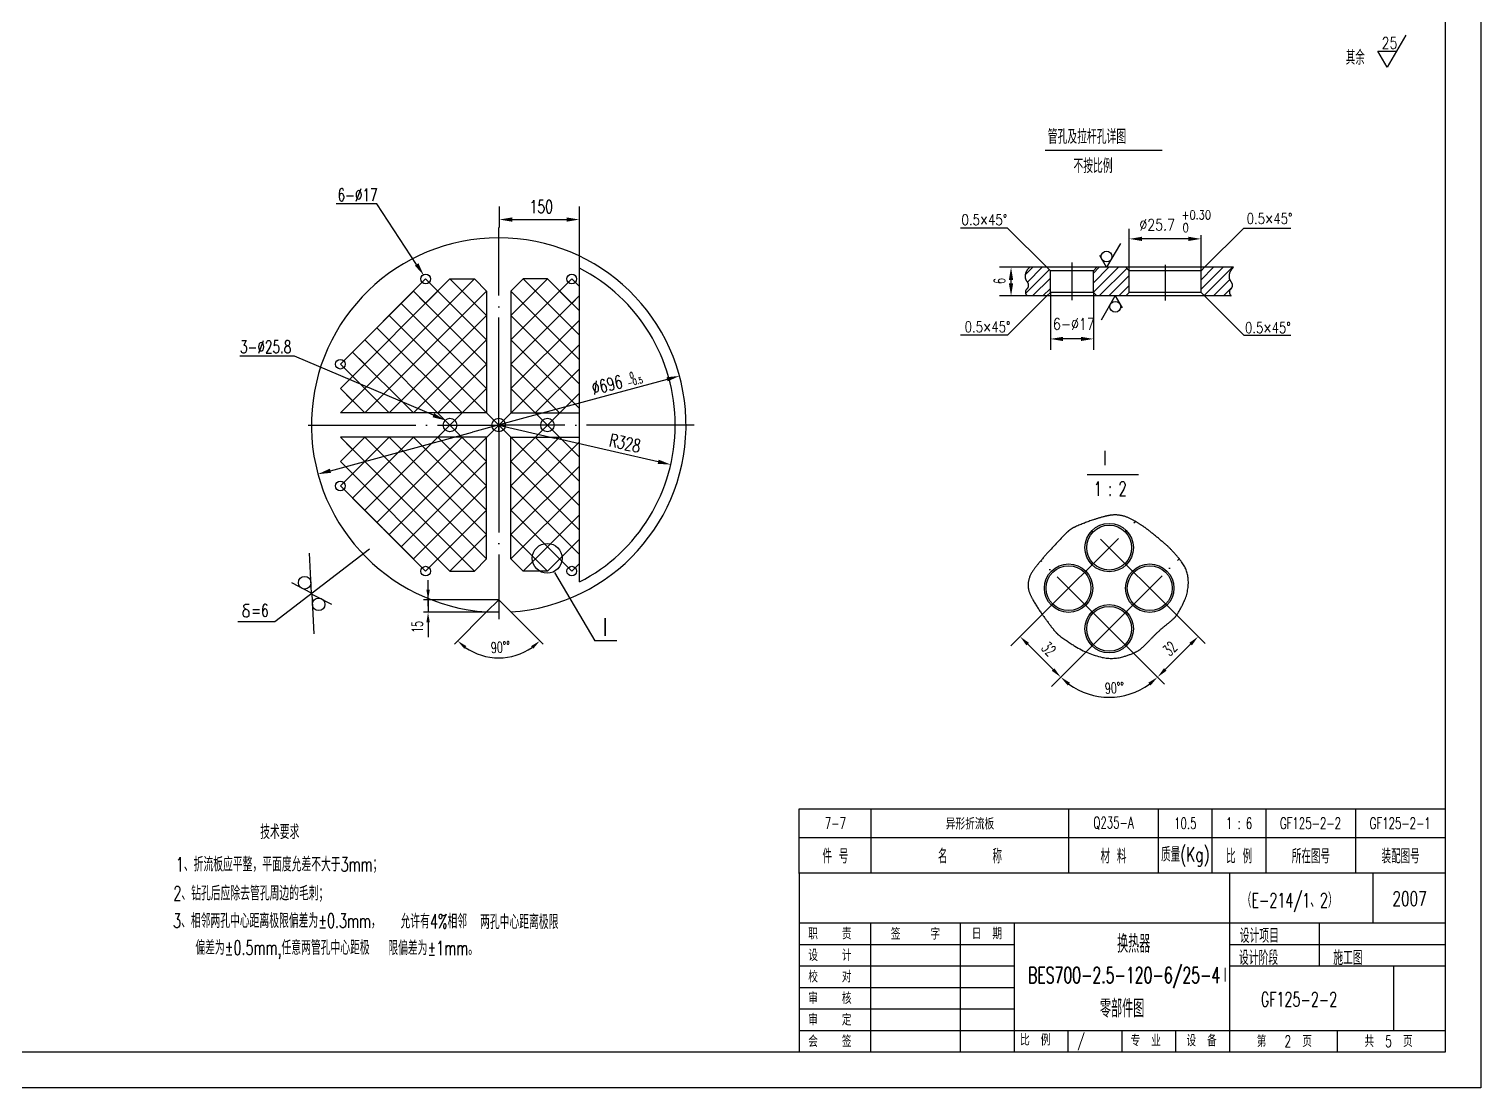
# Model space of a CAD drawing. Extents: x -187 to 2440, y 126 to 1474.
# Drawn here: x 2017.5 to 2422.1, y 879.6 to 1174.9 of the extents above; entities that cross this region are included whole.
import ezdxf
from ezdxf.enums import TextEntityAlignment as Align

# ---------------------------------------------------------------- set-up
doc = ezdxf.new("R2010")
doc.units = 0
doc.header["$MEASUREMENT"] = 0
doc.linetypes.add('DASHDOT-M', pattern=[36, 30, -3, 0, -3])
doc.linetypes.add('DIVIDE-M', pattern=[39, 30, -3, 0, -3, 0, -3])
doc.layers.get('0').update_dxf_attribs({"linetype": 'CONTINUOUS'})
for name, color, linetype in [('CDR_DWG1', 4, 'CONTINUOUS'), ('CDR_DWG2', 2, 'CONTINUOUS'), ('CDR_DWG3', 1, 'DASHDOT-M'), ('CDR_DWG4', 3, 'DIVIDE-M')]:
    doc.layers.add(name, color=color, linetype=linetype)
doc.styles.add('HZ', font='ROMANS', dxfattribs={"width": 0.7, "bigfont": 'HZ'})

msp = doc.modelspace()

# ---------------------------------------------------------------- linework, layer by layer
for p, q in [((2422.11, 1473.62), (2422.11, 879.62)), ((2401.14, 1173.15), (2395.99, 1164.22)), ((2395.99, 1164.22), (2393.41, 1168.69)), ((2393.41, 1168.69), (2398.57, 1168.69)), ((2114.41, 1126.13), (2103.14, 1126.13)), ((2125.53, 1109.24), (2114.41, 1126.13)), ((2148.6, 1119.57), (2148.6, 1125.36)), ((2170.9, 1108.22), (2170.9, 1125.36)), ((2152.2, 1121.76), (2167.3, 1121.76)), ((2290.16, 1119.4), (2277.11, 1119.4)), ((2301.11, 1108.45), (2290.16, 1119.4)), ((2324.11, 1107.45), (2324.11, 1119.13)), ((2344.11, 1107.45), (2344.11, 1117.44)), ((2345.11, 1108.45), (2356.05, 1119.4)), ((2356.05, 1119.4), (2369.1, 1119.4)), ((2321.63, 1115.12), (2317.78, 1108.45)), ((2340.61, 1116.37), (2327.61, 1116.37)), ((2317.78, 1108.45), (2315.86, 1111.78)), ((2104.27, 1067.86), (2141.61, 1105.19)), ((2104.27, 1074.64), (2134.82, 1105.19)), ((2104.27, 1081.43), (2128.03, 1105.19)), ((2145, 1088.22), (2128.03, 1105.19)), ((2128.03, 1098.4), (2134.82, 1105.19)), ((2145, 1095.01), (2134.82, 1105.19)), ((2145, 1101.8), (2141.61, 1105.19)), ((2151.79, 1088.22), (2168.76, 1105.19)), ((2151.79, 1095.01), (2161.97, 1105.19)), ((2151.79, 1101.8), (2155.19, 1105.19)), ((2170.9, 1089.48), (2155.19, 1105.19)), ((2170.9, 1096.27), (2161.97, 1105.19)), ((2168.76, 1098.4), (2161.97, 1105.19)), ((2170.9, 1103.06), (2168.76, 1105.19)), ((2296.32, 1108.45), (2287.96, 1108.45)), ((2291.16, 1103.95), (2291.16, 1104.95)), ((2297.2, 1108.45), (2295.11, 1106.36)), ((2301.81, 1107.75), (2295.22, 1101.16)), ((2299.85, 1108.45), (2295.73, 1104.33)), ((2302.11, 1105.4), (2297.16, 1100.45)), ((2321.07, 1108.45), (2314.07, 1101.45)), ((2318.42, 1108.45), (2314.11, 1104.14)), ((2315.76, 1108.45), (2314.11, 1106.79)), ((2323.41, 1108.14), (2315.72, 1100.45)), ((2324.11, 1106.19), (2318.37, 1100.45)), ((2347.58, 1108.45), (2344.11, 1104.97)), ((2350.24, 1108.45), (2344.11, 1102.32)), ((2352.89, 1108.45), (2345, 1100.56)), ((2352.1, 1105.01), (2347.54, 1100.45)), ((2111.06, 1067.86), (2145, 1101.8)), ((2145, 1081.43), (2124.64, 1101.8)), ((2124.64, 1101.8), (2128.03, 1098.4)), ((2170.9, 1082.69), (2151.79, 1101.8)), ((2151.79, 1081.43), (2170.9, 1100.54)), ((2170.9, 1100.54), (2168.76, 1098.4)), ((2302.11, 1102.57), (2299.99, 1100.45)), ((2302.11, 1101.45), (2301.11, 1100.45)), ((2302.11, 1101.45), (2302.11, 1085.48)), ((2314.11, 1101.45), (2314.11, 1085.48)), ((2324.11, 1103.36), (2321.2, 1100.45)), ((2352.54, 1102.62), (2350.37, 1100.45)), ((2145, 1074.64), (2121.24, 1098.4)), ((2295.67, 1100.45), (2287.96, 1100.45)), ((2301.11, 1100.45), (2290.16, 1089.51)), ((2316.36, 1093.78), (2320.21, 1100.45)), ((2320.21, 1100.45), (2322.13, 1097.12)), ((2345.11, 1100.45), (2356.05, 1089.51)), ((2148.4, 1064.46), (2117.85, 1095.01)), ((2117.85, 1067.86), (2145, 1095.01)), ((2170.9, 1075.9), (2151.79, 1095.01)), ((2151.79, 1074.64), (2170.9, 1093.75)), ((2138.22, 1067.86), (2114.46, 1091.61)), ((2290.16, 1089.51), (2277.11, 1089.51)), ((2310.61, 1088.48), (2305.61, 1088.48)), ((2356.05, 1089.51), (2369.1, 1089.51)), ((2124.64, 1067.86), (2107.67, 1084.83)), ((2111.06, 1081.43), (2107.67, 1084.83)), ((2134.82, 1064.46), (2111.06, 1088.22)), ((2124.64, 1067.86), (2145, 1088.22)), ((2148.4, 1064.46), (2170.9, 1086.96)), ((2170.9, 1069.11), (2151.79, 1088.22)), ((2091.45, 1083.66), (2076.26, 1083.66)), ((2130.18, 1067.2), (2091.45, 1083.66)), ((2117.85, 1067.86), (2104.27, 1081.43)), ((2104.27, 1074.64), (2111.06, 1081.43)), ((2131.43, 1067.86), (2145, 1081.43)), ((2165.37, 1067.86), (2151.79, 1081.43)), ((2195.3, 1077.21), (2155.72, 1066.45)), ((2158.58, 1067.86), (2170.9, 1080.17)), ((2111.06, 1067.86), (2104.27, 1074.64)), ((2107.67, 1071.25), (2104.27, 1074.64)), ((2134.82, 1064.46), (2145, 1074.64)), ((2161.97, 1064.46), (2151.79, 1074.64)), ((2161.97, 1064.46), (2170.9, 1073.39)), ((2104.27, 1067.86), (2107.67, 1071.25)), ((2134.82, 1064.46), (2111.06, 1040.7)), ((2148.4, 1064.46), (2117.85, 1033.91)), ((2134.82, 1064.46), (2145, 1054.28)), ((2155.72, 1066.45), (2141.08, 1062.47)), ((2146.6, 1064.46), (2150.2, 1064.46)), ((2148.4, 1064.46), (2164.08, 1060.85)), ((2148.4, 1064.46), (2170.9, 1041.96)), ((2161.97, 1064.46), (2151.79, 1054.28)), ((2161.97, 1064.46), (2170.9, 1055.54)), ((2101.5, 1051.72), (2141.08, 1062.47)), ((2104.27, 1061.07), (2141.61, 1023.73)), ((2117.85, 1061.07), (2104.27, 1047.49)), ((2111.06, 1061.07), (2104.27, 1054.28)), ((2104.27, 1061.07), (2107.67, 1057.67)), ((2124.64, 1061.07), (2107.67, 1044.1)), ((2111.06, 1061.07), (2145, 1027.13)), ((2138.22, 1061.07), (2114.46, 1037.31)), ((2117.85, 1061.07), (2145, 1033.91)), ((2124.64, 1061.07), (2145, 1040.7)), ((2131.43, 1061.07), (2145, 1047.49)), ((2165.37, 1061.07), (2151.79, 1047.49)), ((2158.58, 1061.07), (2170.9, 1048.75)), ((2180.66, 1057.04), (2164.08, 1060.85)), ((2107.67, 1057.67), (2104.27, 1054.28)), ((2170.9, 1059.81), (2151.79, 1040.7)), ((2192.84, 1054.23), (2180.66, 1057.04)), ((2104.27, 1054.28), (2134.82, 1023.73)), ((2104.27, 1054.28), (2111.06, 1047.49)), ((2145, 1054.28), (2121.24, 1030.52)), ((2151.79, 1054.28), (2170.9, 1035.17)), ((2170.9, 1053.02), (2151.79, 1033.91)), ((2104.27, 1047.49), (2128.03, 1023.73)), ((2111.06, 1047.49), (2107.67, 1044.1)), ((2145, 1047.49), (2124.64, 1027.13)), ((2151.79, 1047.49), (2170.9, 1028.39)), ((2170.9, 1046.23), (2151.79, 1027.13)), ((2145, 1040.7), (2128.03, 1023.73)), ((2151.79, 1040.7), (2168.76, 1023.73)), ((2170.9, 1039.44), (2155.19, 1023.73)), ((2145, 1033.91), (2134.82, 1023.73)), ((2151.79, 1033.91), (2161.97, 1023.73)), ((2170.9, 1032.66), (2161.97, 1023.73)), ((2112.42, 1029.88), (2086.03, 1009.59)), ((2096.26, 1017.62), (2095.65, 1028.76)), ((2124.64, 1027.13), (2128.03, 1030.52)), ((2128.03, 1030.52), (2134.82, 1023.73)), ((2168.76, 1030.52), (2161.97, 1023.73)), ((2170.9, 1028.39), (2168.76, 1030.52)), ((2145, 1027.13), (2141.61, 1023.73)), ((2141.61, 1023.73), (2145, 1027.13)), ((2151.79, 1027.13), (2155.19, 1023.73)), ((2155.19, 1023.73), (2151.79, 1027.13)), ((2170.9, 1025.87), (2168.76, 1023.73)), ((2096.26, 1017.62), (2090.73, 1020.43)), ((2128.71, 1014), (2128.71, 1021.25)), ((2163.97, 1023.31), (2175.16, 1004.29)), ((2096.28, 1017.35), (2101.81, 1014.54)), ((2096.28, 1017.35), (2096.89, 1006.21)), ((2148.4, 1015.74), (2127.46, 1015.74)), ((2128.71, 1015.74), (2128.71, 1012.26)), ((2077.16, 1012.42), (2077.07, 1012.19)), ((2077.07, 1012.19), (2077.12, 1011.66)), ((2077.12, 1011.66), (2077.14, 1011.48)), ((2077.14, 1011.48), (2077.32, 1011.26)), ((2077.29, 1012.65), (2077.16, 1012.42)), ((2077.52, 1012.83), (2077.29, 1012.65)), ((2077.39, 1013.78), (2077.4, 1014.13)), ((2077.52, 1013.45), (2077.39, 1013.78)), ((2077.4, 1014.13), (2077.53, 1014.32)), ((2077.75, 1013.23), (2077.52, 1013.45)), ((2077.66, 1012.99), (2077.52, 1012.83)), ((2077.53, 1014.32), (2077.82, 1014.51)), ((2078.01, 1013.07), (2077.66, 1012.99)), ((2078.06, 1013.06), (2077.75, 1013.23)), ((2077.82, 1014.51), (2078.06, 1014.54)), ((2078.06, 1014.54), (2078.9, 1014.54)), ((2078.28, 1012.95), (2078.06, 1013.06)), ((2078.47, 1012.83), (2078.28, 1012.95)), ((2078.67, 1012.66), (2078.47, 1012.83)), ((2078.84, 1012.42), (2078.67, 1012.66)), ((2078.87, 1012.1), (2078.84, 1012.42)), ((2078.84, 1011.4), (2078.87, 1012.1)), ((2136.8, 1012.26), (2127.46, 1012.26)), ((2145.03, 1012.37), (2136.05, 1003.39)), ((2148.4, 1012.26), (2136.8, 1012.26)), ((2151.77, 1012.37), (2160.74, 1003.39)), ((2300.7, 1012.49), (2291.1, 1002.89)), ((2336.58, 1012.21), (2345.27, 1003.52)), ((2086.03, 1009.59), (2075.69, 1009.59)), ((2077.32, 1011.26), (2077.58, 1011.09)), ((2077.58, 1011.09), (2077.95, 1010.97)), ((2077.95, 1010.97), (2078.32, 1011.01)), ((2078.32, 1011.01), (2078.62, 1011.13)), ((2078.62, 1011.13), (2078.84, 1011.4)), ((2128.71, 1009.46), (2128.71, 1005.34)), ((2181.3, 1004.29), (2175.16, 1004.29)), ((2302.88, 996.29), (2295.81, 1003.36)), ((2312.02, 1001.18), (2302.41, 991.58)), ((2325.27, 1000.89), (2333.96, 992.2)), ((2334.13, 996.31), (2341.2, 1003.38)), ((2232.11, 949.44), (2412.22, 949.44)), ((2232.11, 939.65), (2412.11, 939.65)), ((2392.1, 925.65), (2392.1, 939.65)), ((2232.1, 925.65), (2412.1, 925.65)), ((2252.1, 889.65), (2252.1, 925.65)), ((2277.1, 889.65), (2277.1, 925.65)), ((2292.1, 889.65), (2292.1, 925.65)), ((2377.1, 913.65), (2377.1, 925.65)), ((2232.1, 919.65), (2292.1, 919.65)), ((2352.1, 919.65), (2412.1, 919.65)), ((2232.1, 913.65), (2292.1, 913.65)), ((2352.1, 913.65), (2412.1, 913.65)), ((2397.73, 913.65), (2397.73, 895.65)), ((2232.1, 907.65), (2292.1, 907.65)), ((2232.1, 901.65), (2292.1, 901.65)), ((2232.1, 895.65), (2412.1, 895.65)), ((2307.1, 889.65), (2307.1, 895.65)), ((2322.1, 889.65), (2322.1, 895.65)), ((2337.1, 889.65), (2337.1, 895.65)), ((2382.1, 889.65), (2382.1, 895.65)), ((2422.11, 879.62), (1581.11, 879.62))]:
    msp.add_line(p, q)
for centre, radius in [((2317.78, 1111.45), 1.5), ((2320.21, 1097.45), 1.5), ((2161.91, 1027.31), 4.15), ((2094.31, 1020.5), 1.75), ((2098.23, 1014.47), 1.75)]:
    msp.add_circle(centre, radius)
for centre, radius, start, end in [((2148.4, 1015.74), 16.21, 234.91, 305.09), ((2318.5, 1007.66), 19.08, 234.0169, 305.9831)]:
    msp.add_arc(centre, radius, start, end)
for points in [[(2152.2, 1121.16), (2152.2, 1122.36), (2148.6, 1121.76)], [(2167.3, 1121.16), (2167.3, 1122.36), (2170.9, 1121.76)], [(2327.61, 1116.96), (2327.61, 1115.79), (2324.11, 1116.37)], [(2340.61, 1116.96), (2340.61, 1115.79), (2344.11, 1116.37)], [(2126.03, 1109.57), (2125.03, 1108.91), (2127.51, 1106.23)], [(2290.57, 1104.95), (2291.74, 1104.95), (2291.16, 1108.45)], [(2290.57, 1103.95), (2291.74, 1103.95), (2291.16, 1100.45)], [(2305.61, 1089.06), (2305.61, 1087.89), (2302.11, 1088.48)], [(2310.61, 1089.06), (2310.61, 1087.89), (2314.11, 1088.48)], [(2195.45, 1076.63), (2195.14, 1077.79), (2198.77, 1078.15)], [(2130.42, 1067.75), (2129.95, 1066.64), (2133.5, 1065.79)], [(2101.66, 1051.14), (2101.34, 1052.3), (2098.02, 1050.77)], [(2192.97, 1054.82), (2192.7, 1053.65), (2196.34, 1053.43)], [(2128.25, 1018.54), (2129.18, 1018.54), (2128.71, 1015.74)], [(2128.25, 1009.46), (2129.18, 1009.46), (2128.71, 1012.26)], [(2138.78, 1002.12), (2139.38, 1002.83), (2136.94, 1004.28)], [(2157.42, 1002.83), (2158.02, 1002.12), (2159.86, 1004.28)], [(2296.17, 1003.72), (2295.46, 1003.01), (2293.69, 1005.48)], [(2340.84, 1003.73), (2341.55, 1003.02), (2343.32, 1005.5)], [(2303.24, 996.64), (2302.53, 995.94), (2305.01, 994.17)], [(2333.77, 996.66), (2334.48, 995.95), (2332, 994.18)], [(2306.96, 991.84), (2307.61, 992.6), (2305.01, 994.17)], [(2329.39, 992.6), (2330.04, 991.84), (2331.99, 994.17)]]:
    msp.add_solid(points)
at = {"layer": 'CDR_DWG1'}
for p, q in [((2412.11, 1463.62), (2412.11, 889.62)), ((2134.82, 1105.19), (2141.61, 1105.19)), ((2141.61, 1105.19), (2145, 1101.8)), ((2155.19, 1105.19), (2151.79, 1101.8)), ((2161.97, 1105.19), (2155.19, 1105.19)), ((2170.9, 1020.71), (2170.9, 1108.22)), ((2301.56, 1108.45), (2296.32, 1108.45)), ((2302.11, 1107.45), (2301.11, 1108.45)), ((2314.65, 1108.45), (2301.56, 1108.45)), ((2302.11, 1101.45), (2302.11, 1107.45)), ((2314.11, 1107.45), (2302.11, 1107.45)), ((2314.11, 1107.45), (2315.11, 1108.45)), ((2314.11, 1101.45), (2314.11, 1107.45)), ((2323.56, 1108.45), (2314.65, 1108.45)), ((2324.11, 1107.45), (2323.11, 1108.45)), ((2344.65, 1108.45), (2323.56, 1108.45)), ((2344.11, 1107.45), (2324.11, 1107.45)), ((2324.11, 1101.45), (2324.11, 1107.45)), ((2344.11, 1107.45), (2345.11, 1108.45)), ((2344.11, 1101.45), (2344.11, 1107.45)), ((2353.15, 1108.45), (2344.65, 1108.45)), ((2107.67, 1084.83), (2124.64, 1101.8)), ((2145, 1101.8), (2145, 1067.86)), ((2151.79, 1101.8), (2151.79, 1067.86)), ((2314.11, 1101.45), (2302.11, 1101.45)), ((2314.11, 1101.45), (2315.11, 1100.45)), ((2324.11, 1101.45), (2323.11, 1100.45)), ((2344.11, 1101.45), (2324.11, 1101.45)), ((2344.11, 1101.45), (2345.11, 1100.45)), ((2352.5, 1100.45), (2295.67, 1100.45)), ((2145, 1067.86), (2104.27, 1067.86)), ((2151.79, 1067.86), (2170.9, 1067.86)), ((2145, 1061.07), (2104.27, 1061.07)), ((2145, 1027.13), (2145, 1061.07)), ((2151.79, 1027.13), (2151.79, 1061.07)), ((2151.79, 1061.07), (2170.9, 1061.07)), ((2107.67, 1044.1), (2124.64, 1027.13)), ((2134.82, 1023.73), (2141.61, 1023.73)), ((2161.97, 1023.73), (2155.19, 1023.73)), ((2148.4, 1015.74), (2145.03, 1012.37)), ((2148.4, 1015.74), (2151.77, 1012.37)), ((2232.11, 957.44), (2412.22, 957.44)), ((2232.11, 939.44), (2232.11, 957.44)), ((2252.22, 939.44), (2252.22, 957.44)), ((2307.22, 939.44), (2307.22, 957.44)), ((2332.22, 939.44), (2332.22, 957.44)), ((2347.22, 939.44), (2347.22, 957.44)), ((2362.22, 939.44), (2362.22, 957.44)), ((2387.22, 939.44), (2387.22, 957.44)), ((2232.11, 939.65), (2232.11, 889.62)), ((2232.11, 939.65), (2412.11, 939.65)), ((2352.1, 889.65), (2352.1, 939.65)), ((2352.1, 889.65), (2352.1, 939.65)), ((2412.11, 889.62), (1606.11, 889.62))]:
    msp.add_line(p, q, dxfattribs=at)
for centre, radius in [((2128.03, 1105.19), 1.35), ((2168.76, 1105.19), 1.35), ((2104.27, 1081.43), 1.35), ((2134.82, 1064.46), 1.88), ((2148.4, 1064.46), 1.88), ((2161.97, 1064.46), 1.88), ((2104.27, 1047.49), 1.35), ((2318.5, 1030.29), 6.75), ((2318.5, 1030.29), 6.25), ((2128.03, 1023.73), 1.35), ((2168.76, 1023.73), 1.35), ((2307.19, 1018.98), 6.75), ((2307.19, 1018.98), 6.25), ((2329.81, 1018.98), 6.75), ((2329.81, 1018.98), 6.25), ((2318.5, 1007.66), 6.75), ((2318.5, 1007.66), 6.25)]:
    msp.add_circle(centre, radius, dxfattribs=at)
for radius, start, end in [(52.2, 273.6976, 266.3024), (49.2, 297.2141, 62.7859)]:
    msp.add_arc((2148.4, 1064.46), radius, start, end, dxfattribs=at)
at = {"layer": 'CDR_DWG2'}
for p, q in [((2300.68, 1141.14), (2333.3, 1141.14)), ((2312.41, 1050.68), (2326.65, 1050.68))]:
    msp.add_line(p, q, dxfattribs=at)
at = {"layer": 'CDR_DWG3', "linetype": 'DASHDOT-M'}
for p, q in [((2148.4, 1064.46), (2148.4, 1119.57)), ((2308.11, 1109.83), (2308.11, 1099.27)), ((2334.11, 1109.09), (2334.11, 1099.18)), ((2095.28, 1064.46), (2148.4, 1064.46)), ((2148.4, 1062.66), (2148.4, 1066.26)), ((2148.4, 1064.46), (2148.4, 1010.35)), ((2202.88, 1064.46), (2148.4, 1064.46)), ((2299.86, 1011.65), (2325.8, 1037.6)), ((2337.33, 1011.46), (2311.64, 1037.15)), ((2325.27, 1000.89), (2299.48, 1026.68)), ((2312.02, 1001.18), (2338.01, 1027.18))]:
    msp.add_line(p, q, dxfattribs=at)
at = {"layer": 'CDR_DWG4', "linetype": 'DIVIDE-M'}
for centre, radius, start, end in [((2298.12, 1105.88), 3.05, 153.1382, 177.7795), ((2297.26, 1105.91), 2.18, 177.7795, 222.5853), ((2299.05, 1105.4), 4.09, 131.9149, 153.1382), ((2354.09, 1105.91), 2.18, 177.7795, 222.5853), ((2354.95, 1105.88), 3.05, 153.1382, 177.7795), ((2355.88, 1105.4), 4.09, 131.9149, 153.1382), ((2296.1, 1101.58), 0.944, 127.5667, 175.6858), ((2296.46, 1101.56), 1.3, 175.6858, 203.0118), ((2296.92, 1101.75), 1.8, 203.0118, 226.171), ((2294.72, 1103.38), 1.32, 307.5667, 347.8931), ((2294.54, 1103.42), 1.5, 347.8931, 42.5853), ((2352.93, 1101.58), 0.944, 127.5667, 175.6858), ((2353.29, 1101.56), 1.3, 175.6858, 203.0118), ((2353.75, 1101.75), 1.8, 203.0118, 226.171), ((2351.55, 1103.38), 1.32, 307.5667, 347.8931), ((2351.37, 1103.42), 1.5, 347.8931, 42.5853), ((2312.17, 1029.06), 7.69, 113.3201, 126.9741), ((2335.05, 975.99), 65.49, 108.6511, 113.3201), ((2329.09, 993.66), 46.84, 104.7342, 108.6511), ((2321.19, 1023.68), 15.8, 97.9871, 104.7342), ((2320.17, 1030.98), 8.42, 77.9963, 97.9871), ((2319.63, 1028.45), 11.01, 60.5319, 77.9963), ((2302.58, 998.28), 45.67, 57.1888, 60.5319), ((2312.18, 1013.17), 27.95, 52.9149, 57.1888), ((2423.21, 919.56), 163.68, 135.6105, 137.9018), ((2314.49, 1025.99), 11.54, 126.9741, 135.6105), ((2295.38, 990.94), 55.81, 50.6494, 52.9149), ((2197.43, 871.49), 210.28, 49.4823, 50.6494), ((2372.79, 965.11), 95.73, 137.9018, 140.3135), ((2318.46, 1013.11), 24, 42.7284, 49.4823), ((2300.67, 996.67), 48.22, 37.9649, 42.7284), ((2303.78, 1019.33), 7.94, 143.7556, 169.1527), ((2335.29, 996.23), 47, 140.3135, 143.7556), ((2331.7, 1020.89), 8.85, 4.0404, 37.9649), ((2301.2, 1019.82), 5.31, 169.1527, 200.3275), ((2327.81, 1020.61), 12.76, 335.9112, 4.0404), ((2311.35, 1023.58), 16.13, 200.3275, 209.8489), ((2339.31, 1039.63), 48.37, 209.8489, 215.3428), ((2393.79, 1078.26), 115.15, 215.3428, 217.3151), ((2332.26, 1015.12), 6.25, 312.6433, 328.7981), ((2310.17, 1028.5), 32.08, 328.7981, 335.9112), ((2328.99, 1028.87), 33.68, 217.3151, 220.9624), ((2358.42, 978.15), 38.88, 128.2849, 132.5614), ((2311.14, 1038.06), 37.43, 308.2849, 312.6433), ((2309.44, 1011.9), 7.8, 220.9624, 233.5874), ((2344.42, 1059.32), 66.72, 233.5874, 237.8952), ((2301.2, 1031.17), 39.13, 312.7173, 317.3214), ((2356.89, 979.82), 36.61, 132.5614, 137.3214), ((2321.78, 1023.23), 24.11, 237.8952, 257.5376), ((2319.13, 1011.27), 11.87, 257.5376, 285.6809), ((2316.24, 1021.58), 22.57, 285.6809, 295.4485), ((2322.82, 1007.75), 7.26, 295.4485, 312.7173)]:
    msp.add_arc(centre, radius, start, end, dxfattribs=at)

# ---------------------------------------------------------------- texts
at = {"style": 'HZ'}
for s, height, width, p in [('其余', 4, 0.7, (2384.42, 1164.93)), ('25', 3.2, 0.8, (2394.43, 1169.39)), ('6-%%C17', 3.5, 0.7, (2103.5, 1126.9)), ('150', 3.6, 0.7, (2157.02, 1123.56)), ('0.5×45%%D', 3, 0.8, (2277.35, 1120.2)), ('%%C25.7', 3.2, 0.8, (2326.94, 1118.71)), ('+0.30', 2.5, 0.8, (2338.65, 1121.8)), ('0', 2.5, 0.8, (2338.98, 1118.22)), ('0.5×45%%D', 3, 0.8, (2356.82, 1120.54)), ('0.5×45%%D', 3, 0.8, (2278.24, 1090.34)), ('6-%%c17', 3.2, 0.8, (2302.85, 1091.05)), ('0.5×45%%D', 3, 0.8, (2356.36, 1090.11)), ('3-%%C25.8', 3.5, 0.7, (2076.33, 1084.53)), ('=6', 3.5, 0.7, (2079.45, 1011.04)), ('技术要求', 4, 0.65, (2081.92, 949.01)), ('1、折流板应平整，平面度允差不大于3mm；', 4, 0.65, (2058.43, 939.98)), ('2、钻孔后应除去管孔周边的毛刺；', 4, 0.65, (2057.75, 931.92)), ('（E-214/1、2）', 4, 0.65, (2355.41, 929.97)), ('2007', 4, 0.7, (2397.42, 930.39)), ('3、相邻两孔中心距离极限偏差为%%P0.3mm，', 4, 0.65, (2057.65, 924.24)), ('允许有4%%%相邻', 4, 0.65, (2121.03, 924.09)), ('两孔中心距离极限', 4, 0.65, (2143.19, 923.93)), ('职    责', 3.2, 0.7, (2234.66, 921.04)), ('签     字', 3.2, 0.7, (2257.67, 920.98)), ('日  期', 3.2, 0.7, (2280.22, 921.08)), ('设计项目', 4, 0.65, (2354.89, 920.07)), ('  偏差为%%p0.5mm,任意两管孔中心距极', 4, 0.65, (2060.29, 916.75)), ('限偏差为%%p1mm。', 4, 0.65, (2117.62, 916.64)), ('设    计', 3.2, 0.7, (2234.66, 915.04)), ('设计阶段', 4, 0.65, (2354.68, 913.92)), ('施工图', 4, 0.65, (2380.94, 913.92)), ('校    对', 3.2, 0.7, (2234.66, 909.04)), ('BES700-2.5-120-6/25-4Ⅰ', 4.41, 0.65, (2295.91, 908.88)), ('审    核', 3.2, 0.7, (2234.66, 903.04)), ('GF125-2-2', 4, 0.65, (2360.77, 902.33)), ('审    定', 3.2, 0.7, (2234.66, 897.04)), ('会    签', 3.2, 0.7, (2234.66, 891.04)), ('比  例', 3.2, 0.7, (2293.69, 891.46)), ('/', 3.2, 0.7, (2309.65, 891.28)), ('专  业', 3.2, 0.7, (2324.47, 891.25)), ('设  备', 3.2, 0.7, (2340.04, 891.25)), ('第   2  页', 3.2, 0.7, (2359.64, 891.05)), ('共  5  页', 3.2, 0.7, (2389.64, 891.05))]:
    msp.add_text(s, height=height, dxfattribs=dict(at, width=width)).set_placement(p)
for s, height, rotation, width, p in [('6', 3.2, 90, 0.6, (2289.56, 1103.81)), ('%%c696', 3.6, 14.1182, 0.7, (2174.84, 1072.85)), ('-0.5', 1.7, 14.1182, 0.7, (2184.54, 1075.22)), ('0', 1.7, 14.1182, 0.7, (2185.06, 1077.4)), ('R328', 3.6, 347.5077, 0.7, (2178.93, 1058.62)), ('15', 3, 90, 0.65, (2127.21, 1006.51)), ('90%%d%%d', 3, 3.5158, 0.65, (2146.3, 1000.87)), ('32', 3.2, 315, 0.6, (2299.35, 1002.09)), ('32', 3.2, 45, 0.6, (2335.4, 999.84)), ('90%%d%%d', 3, 2.8422, 0.65, (2317.38, 989.55))]:
    msp.add_text(s, height=height, rotation=rotation, dxfattribs=dict(at, width=width)).set_placement(p)
at = {"style": 'HZ', "width": 0.7}
msp.add_text('I', height=5, dxfattribs=at).set_placement((2178.1, 1005.66), align=Align.CENTER)
at = {"style": 'HZ'}
for s, height, width, p in [('7-7', 3.2, 0.65, (2242.22, 953.44)), ('异形折流板', 3.2, 0.65, (2279.72, 953.44)), ('Q235-A', 3.2, 0.65, (2319.72, 953.44)), ('10.5', 3.2, 0.65, (2339.72, 953.44)), ('1 : 6', 3.2, 0.65, (2354.72, 953.44)), ('GF125-2-2', 3.2, 0.65, (2374.61, 953.44)), ('GF125-2-1', 3.2, 0.65, (2399.61, 953.44)), ('质量(Kg)', 4, 0.7, (2339.72, 944.44)), ('件 号', 4, 0.7, (2242.22, 944.44)), ('名      称', 4, 0.7, (2279.72, 944.44)), ('材 料', 4, 0.7, (2319.72, 944.44)), ('比 例', 4, 0.7, (2354.72, 944.44)), ('所在图号', 4, 0.7, (2374.72, 944.44)), ('装配图号', 4, 0.7, (2399.72, 944.44)), ('换热器', 5, 0.65, (2325.34, 920.09)), ('零部件图', 5, 0.65, (2322.11, 902.03))]:
    msp.add_text(s, height=height, dxfattribs=dict(at, width=width)).set_placement(p, align=Align.MIDDLE)
at = {"layer": 'CDR_DWG2', "style": 'HZ', "width": 0.65}
for s, p in [('管孔及拉杆孔详图', (2301.39, 1142.87)), ('不按比例', (2308.54, 1134.7)), ('I', (2316.81, 1053.32)), ('1 : 2', (2314.23, 1044.69))]:
    msp.add_text(s, height=4, dxfattribs=at).set_placement(p)

doc.saveas('drawing.dxf')
